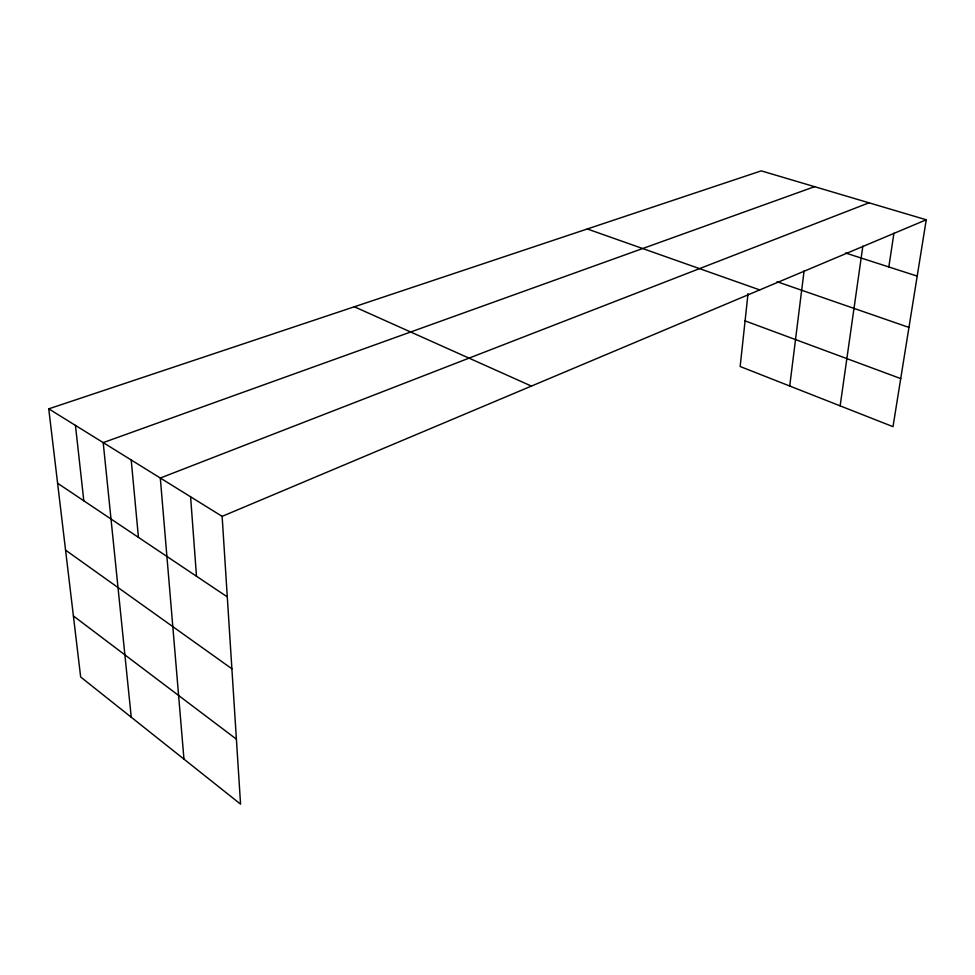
<?xml version="1.0" encoding="UTF-8"?>
<svg xmlns="http://www.w3.org/2000/svg" width="975" height="975" viewBox="0 0 975 975"><rect width="100%" height="100%" fill="white"/><g stroke="black" fill="none" stroke-linecap="round" stroke-linejoin="round"><path stroke-width="1.46" d="M748.02 293.633L740.159 366.515L893.003 426.672L926.25 219.777L761.256 170.869L48.75 408.842L80.657 677.003L240.557 804.131L222.129 516.36L48.75 408.842M789.726 386.015L804.095 270.782M840.145 405.868L862.851 246.09M888.822 266.967L893.929 233.208M222.129 516.36L926.25 219.777M869.005 202.812L160.314 478.03L183.958 759.123M814.588 186.676L103.204 442.613L131.259 717.234M845.532 252.988L917.195 276.12M777.038 281.714L908.944 327.429M587.291 228.967L759.744 289.916M745.083 320.885L900.729 378.592M354.339 306.772L531.412 386.088M57.61 483.259L227.285 596.871M65.569 550.132L231.892 668.777M73.393 615.944L236.401 739.16M75.453 425.405L83.813 500.809M131.211 459.981L138.438 537.383M190.6 496.811L196.499 576.262"/></g></svg>
